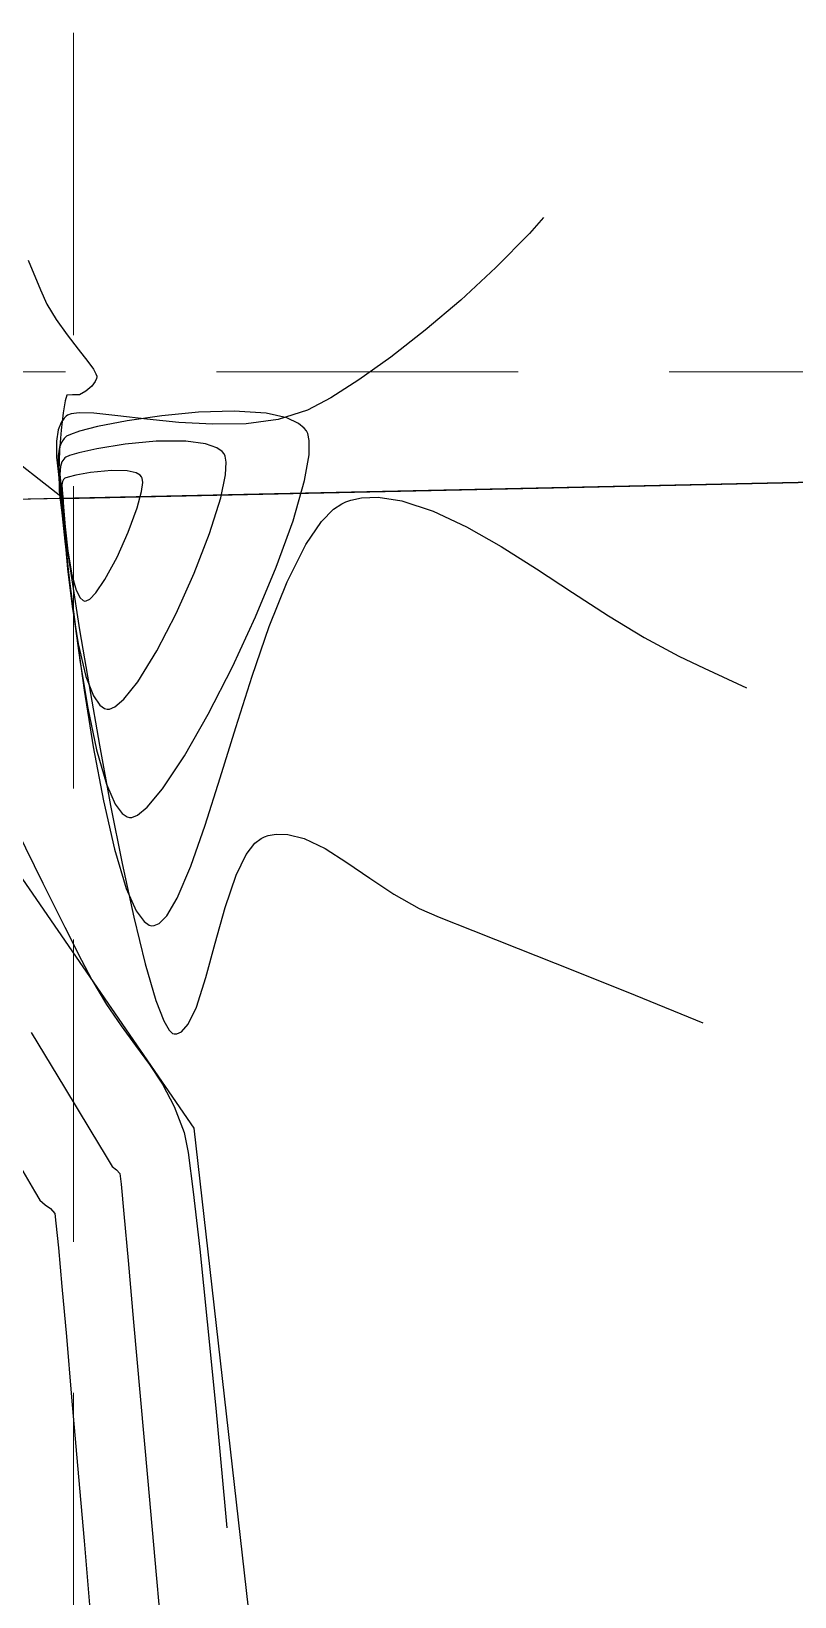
# Model space of a CAD drawing. Extents: x 2138193 to 2139991, y 332071 to 334944.
# Drawn here: x 2139583.5 to 2139608.8, y 332704.7 to 332756.5 of the extents above; entities that cross this region are included whole.
import ezdxf

# ---------------------------------------------------------------- set-up
doc = ezdxf.new("R2010")
doc.units = 0
doc.header["$LTSCALE"] = 100
doc.header["$MEASUREMENT"] = 0
doc.linetypes.add('DASHED', pattern=[0.75, 0.5, -0.25])
doc.linetypes.add('HIDDEN', pattern=[0.375, 0.25, -0.125])
for name, color, linetype in [('CONTOURS', 35, 'Continuous'), ('GRID', 254, 'DASHED'), ('V-ADJC-E', 7, 'Continuous'), ('V-PNTS-BRKLN', 1, 'Continuous'), ('V-PROP-E', 7, 'Continuous'), ('V-PROP-SUBD-N', 7, 'Continuous')]:
    doc.layers.add(name, color=color, linetype=linetype)

msp = doc.modelspace()

# ---------------------------------------------------------------- linework, layer by layer
at = {"layer": 'CONTOURS'}
for points, elevation in [([(2139600.498562247, 332750.3771242111), (2139600.032984978, 332749.8528098396)], 545), ([(2139600.032984978, 332749.8528098396), (2139598.91717168, 332748.7249558235)], 545), ([(2139583.429380103, 332748.9644354574), (2139583.834461619, 332747.9866603737)], 544), ([(2139598.91717168, 332748.7249558235), (2139597.751209326, 332747.6485177245)], 545), ([(2139583.834461619, 332747.9866603737), (2139584.043592981, 332747.5168174468)], 544), ([(2139584.718274609, 332746.492757928), (2139585.081665062, 332746.0226280572)], 544), ([(2139596.578171678, 332746.6511652588), (2139595.441132501, 332745.7605681429)], 545), ([(2139585.081665062, 332746.0226280572), (2139585.398097072, 332745.6166455249)], 544), ([(2139585.398097072, 332745.6166455249), (2139585.585012865, 332745.356297479)], 544), ([(2139595.441132501, 332745.7605681429), (2139594.383165557, 332745.0043960931)], 545), ([(2139585.585012865, 332745.356297479), (2139585.670355785, 332745.2077512142)], 544), ([(2139585.688175292, 332745.0543450749), (2139585.644174811, 332744.9512752419)], 544), ([(2139585.670355785, 332745.2077512142), (2139585.695345671, 332745.1342247665)], 544), ([(2139585.697111148, 332745.1057647148), (2139585.688175292, 332745.0543450749)], 544), ([(2139584.898272172, 332744.5092928717), (2139584.705340244, 332744.4953475458)], 544), ([(2139585.336170039, 332744.633017128), (2139585.129962323, 332744.5060291967)], 544), ([(2139584.847633476, 332743.8829197761), (2139584.726667602, 332743.8365543085)], 545), ([(2139585.602816122, 332743.9011117842), (2139585.112205266, 332743.9150298233)], 545), ([(2139586.400519547, 332743.8207239693), (2139585.602816122, 332743.9011117842)], 545), ([(2139589.065392487, 332743.9390666474), (2139587.851402773, 332743.8216186566)], 546), ([(2139591.992232476, 332743.7468514149), (2139591.305639681, 332743.9029623471)], 546), ([(2139584.419169519, 332743.3533757643), (2139584.359014201, 332742.9783211133)], 545), ([(2139584.515816263, 332743.3472039207), (2139584.464187236, 332742.6837297517)], 544), ([(2139584.684046004, 332743.8049444353), (2139584.622330834, 332743.740377254)], 545), ([(2139584.726667602, 332743.8365543085), (2139584.684046004, 332743.8049444353)], 545), ([(2139585.727065817, 332743.4584471583), (2139585.130110274, 332743.3057848062)], 546), ([(2139587.851402773, 332743.8216186566), (2139586.705868903, 332743.6518971759)], 546), ([(2139589.528531134, 332743.53542882), (2139588.414908065, 332743.5987362994)], 545), ([(2139591.710979827, 332743.6999175113), (2139590.644398725, 332743.5561071614)], 545), ([(2139592.570086936, 332743.4053301723), (2139592.38183342, 332743.5630548637)], 546), ([(2139592.640410961, 332743.3152246504), (2139592.570086936, 332743.4053301723)], 546), ([(2139584.359014201, 332742.9783211133), (2139584.369570733, 332742.4478901465)], 545), ([(2139584.662751763, 332743.1145413249), (2139584.616673002, 332743.0663331497)], 546), ([(2139584.699075451, 332743.141556704), (2139584.662751763, 332743.1145413249)], 546), ([(2139584.823964702, 332743.2021027824), (2139584.699075451, 332743.141556704)], 546), ([(2139587.664584445, 332742.9760342872), (2139586.635670199, 332742.8769315247)], 547), ([(2139588.645600525, 332742.9824209657), (2139587.664584445, 332742.9760342872)], 547), ([(2139592.684922767, 332743.2284331056), (2139592.640410961, 332743.3152246504)], 546), ([(2139584.369570733, 332742.4478901465), (2139584.428498593, 332741.8714497551)], 545), ([(2139584.420071352, 332742.4973546818), (2139584.427953238, 332742.1013158825)], 546), ([(2139584.464187236, 332742.6837297517), (2139584.44007891, 332741.9871877499)], 544), ([(2139584.603995293, 332742.3839735728), (2139584.545939983, 332742.293456718)], 547), ([(2139584.641457522, 332742.4241382144), (2139584.603995293, 332742.3839735728)], 547), ([(2139584.674479169, 332742.4473649556), (2139584.641457522, 332742.4241382144)], 547), ([(2139584.796595055, 332742.5006488622), (2139584.674479169, 332742.4473649556)], 547), ([(2139585.696849693, 332742.7251938262), (2139585.103391341, 332742.5928410452)], 547), ([(2139589.983767919, 332742.2852791001), (2139589.947117922, 332742.4848564488)], 547), ([(2139592.582281319, 332741.6734771352), (2139592.732279236, 332742.5207997133)], 546), ([(2139584.428498593, 332741.8714497551), (2139584.485540059, 332741.2730525238)], 545), ([(2139584.44007891, 332741.9871877499), (2139584.456540019, 332741.3219651039)], 544), ([(2139584.495219562, 332742.1349932401), (2139584.479200177, 332741.8891433571)], 547), ([(2139584.545939983, 332742.293456718), (2139584.495219562, 332742.1349932401)], 547), ([(2139586.704417424, 332741.9935478922), (2139586.189928089, 332742.0070078159)], 548), ([(2139587.003336437, 332741.9266473122), (2139586.704417424, 332741.9935478922)], 548), ([(2139587.18353017, 332741.7982183038), (2139587.139112758, 332741.8485776809)], 548), ([(2139584.485540059, 332741.2730525238), (2139584.534794368, 332740.7174558474)], 545), ([(2139584.563314929, 332741.6458678683), (2139584.542185655, 332741.5354218186)], 548), ([(2139584.542185655, 332741.5354218186), (2139584.548736676, 332741.36301135)], 548), ([(2139584.596500772, 332741.7073109801), (2139584.563314929, 332741.6458678683)], 548), ([(2139584.620163282, 332741.733735104), (2139584.596500772, 332741.7073109801)], 548), ([(2139587.037751696, 332740.7747748043), (2139587.182435312, 332741.3129537607)], 548), ([(2139584.5145401, 332741.2241399437), (2139584.552394397, 332740.7469172246)], 546), ([(2139584.54354014, 332741.1752273637), (2139584.570849514, 332740.734733004)], 547), ([(2139593.809740307, 332740.909683342), (2139593.947589679, 332740.9708432346)], 545), ([(2139594.115787254, 332741.0259016071), (2139594.464168247, 332741.0992354145)], 545), ([(2139595.796895181, 332741.0088686153), (2139596.840226225, 332740.666058885)], 545), ([(2139584.534794368, 332740.7174558474), (2139584.643631859, 332739.6728304148)], 545), ([(2139584.570849514, 332740.734733004), (2139584.632355439, 332739.8799509328)], 547), ([(2139584.632355439, 332739.8799509328), (2139584.733814853, 332738.7547457932)], 547), ([(2139584.645617827, 332740.141877827), (2139584.735505734, 332739.3404093353)], 548), ([(2139588.923069096, 332738.6089448875), (2139589.432860163, 332739.9245286353)], 547), ([(2139597.942901684, 332740.1442337626), (2139599.090090724, 332739.4900429146)], 545), ([(2139584.643631859, 332739.6728304148), (2139584.807317603, 332738.252389317)], 545), ([(2139592.00191301, 332738.3227035315), (2139592.622005467, 332739.5643365299)], 545), ([(2139585.968469508, 332738.3975915021), (2139586.368283878, 332739.1379734283)], 548), ([(2139584.866463627, 332738.3950290749), (2139585.130954474, 332736.7364423081)], 544), ([(2139585.301285935, 332737.6889211036), (2139585.351234018, 332737.6927630569)], 548), ([(2139585.351234018, 332737.6927630569), (2139585.465251555, 332737.752030181)], 548), ([(2139601.458686205, 332737.9711627071), (2139602.650430977, 332737.1997726801)], 545), ([(2139590.191769646, 332735.5121903049), (2139590.957220893, 332737.166429021)], 546), ([(2139585.021116671, 332736.569345645), (2139585.280294133, 332734.7369124895)], 545), ([(2139585.335483382, 332735.195238392), (2139585.585242731, 332734.5493292611)], 547), ([(2139586.597958966, 332734.4375447273), (2139587.056950948, 332735.0161261301)], 547), ([(2139585.397545001, 332734.1429922156), (2139585.688628504, 332732.7635635086)], 546), ([(2139586.041907003, 332734.1076365685), (2139586.120488063, 332734.1106402575)], 547), ([(2139588.60472022, 332732.5658155748), (2139589.392074992, 332733.9458782273)], 546), ([(2139589.783014016, 332731.8343656074), (2139590.300506153, 332733.5075159742)], 545), ([(2139585.580115061, 332732.8683029417), (2139585.915844524, 332731.0767300922)], 545), ([(2139589.288686942, 332730.274842153), (2139589.783014016, 332731.8343656074)], 545), ([(2139586.306565045, 332730.966014912), (2139586.538333687, 332730.6541662909)], 546), ([(2139586.538333687, 332730.6541662909), (2139586.699766681, 332730.5470134402)], 546), ([(2139586.782528071, 332730.5263520333), (2139586.862291974, 332730.5294106483)], 546), ([(2139587.044169878, 332730.6019264178), (2139587.367271986, 332730.8648976861)], 546), ([(2139591.14134748, 332729.834652052), (2139591.251366978, 332729.8862750046)], 544), ([(2139591.251366978, 332729.8862750046), (2139591.379763403, 332729.927592185)], 544), ([(2139592.031344391, 332729.9682050431), (2139592.566770765, 332729.8303581201)], 544), ([(2139586.282747592, 332729.4754070323), (2139586.676089338, 332728.1775468527)], 545), ([(2139590.933293154, 332729.6734598298), (2139591.14134748, 332729.834652052)], 544), ([(2139593.25838088, 332729.4955812307), (2139593.979938006, 332729.0363432748)], 544), ([(2139583.915758638, 332728.3551869307), (2139584.640784663, 332726.8977039513)], 543), ([(2139595.534917888, 332727.9847378593), (2139596.379352941, 332727.5124972472)], 544), ([(2139596.379352941, 332727.5124972472), (2139597.03684778, 332727.2280476097)], 544), ([(2139584.640784663, 332726.8977039513), (2139585.190995384, 332725.8063197894)], 543), ([(2139587.435616049, 332726.967501174), (2139587.523149139, 332726.9450674981)], 545), ([(2139587.767866253, 332727.015335799), (2139588.019348283, 332727.2668561514)], 545), ([(2139598.150979136, 332726.7823595661), (2139599.651521694, 332726.1928276041)], 544), ([(2139585.190995384, 332725.8063197894), (2139585.532313466, 332725.1510508986)], 543), ([(2139587.29778071, 332725.68817138), (2139587.653893259, 332724.4738857871)], 544), ([(2139587.653893259, 332724.4738857871), (2139587.917357051, 332723.7938989943)], 544), ([(2139587.917357051, 332723.7938989943), (2139588.098796057, 332723.4830723934)], 544), ([(2139586.506671036, 332723.6273548729), (2139586.98446739, 332722.9831668878)], 543), ([(2139588.098796057, 332723.4830723934), (2139588.210753498, 332723.3811072205)], 544), ([(2139588.346851894, 332723.365905015), (2139588.505174874, 332723.4357109594)], 544), ([(2139586.98446739, 332722.9831668878), (2139587.442418999, 332722.3553102849)], 543), ([(2139588.258018605, 332720.9622653171), (2139588.595281916, 332720.1039139978)], 543), ([(2139588.722599283, 332719.4448314262), (2139588.895452062, 332718.1361833694)], 543), ([(2139586.464669749, 332718.7478286307), (2139586.502747496, 332718.3924219917)], 542), ([(2139584.166027498, 332717.5856368282), (2139584.304168409, 332717.4187604017)], 541), ([(2139584.304168409, 332717.4187604017), (2139584.344909232, 332717.1060111622)], 541), ([(2139589.108846249, 332716.2452843115), (2139589.35778784, 332713.8394487364)], 543), ([(2139586.735115912, 332715.8650778674), (2139586.917878614, 332713.8304596368)], 542), ([(2139584.542044795, 332715.0116013809), (2139584.689748247, 332713.3473151436)], 541), ([(2139587.137341667, 332711.3734234636), (2139587.387741088, 332708.5626289751)], 542), ([(2139585.061698271, 332709.0780157365), (2139585.277253555, 332706.5903768711)], 541), ([(2139587.387741088, 332708.5626289751), (2139587.663312894, 332705.4667357986)], 542), ([(2139589.942337208, 332707.7522259707), (2139590.009341758, 332707.0223902537)], 543)]:
    msp.add_lwpolyline(points, dxfattribs=dict(at, elevation=elevation))
at = {"layer": 'CONTOURS', "extrusion": (0.8557273828700709, 0.5174269477001938, 0), "elevation": 2003073.186036055}
msp.add_lwpolyline([(-822337.2793016457, 544), (-822337.8833992583, 544)], dxfattribs=at)
at = {"layer": 'CONTOURS', "extrusion": (0.6477503933448716, -0.7618526287423074, 0), "elevation": 1132420.614214594}
msp.add_lwpolyline([(1845595.591421891, 545), (1845594.051704624, 545)], dxfattribs=at)
at = {"layer": 'CONTOURS', "extrusion": (0.8138252534577874, 0.5811096771129938, 0), "elevation": 1934610.282611284}
msp.add_lwpolyline([(-972535.2628593451, 544), (-972535.8859865429, 544)], dxfattribs=at)
at = {"layer": 'CONTOURS', "extrusion": (0.7934102768784664, -0.6086872206179749, 0), "elevation": 1495031.638783538}
msp.add_lwpolyline([(1566341.702948086, 544), (1566341.515446316, 544)], dxfattribs=at)
at = {"layer": 'CONTOURS', "extrusion": (0.9980814559584988, 0.06191451584049825, 0), "elevation": 2156082.559842392}
msp.add_lwpolyline([(199635.335603578, 544), (199635.3070888195, 544)], dxfattribs=at)
at = {"layer": 'CONTOURS', "extrusion": (-0.5359472070869069, 0.8442514976094175, 0), "elevation": -865789.16567296}
msp.add_lwpolyline([(-1984689.518042426, 545), (-1984688.409580138, 545)], dxfattribs=at)
at = {"layer": 'CONTOURS', "extrusion": (0.9540360699406462, -0.2996918037788268, 0), "elevation": 1941520.18557974}
msp.add_lwpolyline([(958666.2503167632, 544), (958666.0637959962, 544)], dxfattribs=at)
at = {"layer": 'CONTOURS', "extrusion": (-0.01408498030830571, -0.9999008017447105, 0), "elevation": -362847.5127782045}
msp.add_lwpolyline([(2134686.187035269, 544), (2134685.955322132, 544)], dxfattribs=at)
at = {"layer": 'CONTOURS', "extrusion": (0.6581785954836807, -0.7528618309139661, 0), "elevation": 1157718.537837805}
msp.add_lwpolyline([(1829817.786316755, 544), (1829817.528799595, 544)], dxfattribs=at)
at = {"layer": 'CONTOURS', "extrusion": (0.4646061047255476, -0.885517457451717, 0), "elevation": 699417.1930602884}
msp.add_lwpolyline([(2049242.433820382, 545), (2049241.563593401, 545)], dxfattribs=at)
at = {"layer": 'CONTOURS', "extrusion": (0.993249917025528, -0.1159939753986474, 0), "elevation": 2086545.919173972}
msp.add_lwpolyline([(578676.785557798, 544), (578676.2156920091, 544)], dxfattribs=at)
at = {"layer": 'CONTOURS', "extrusion": (0.9863299726033933, -0.1647822355237045, 0), "elevation": 2055506.116187292}
msp.add_lwpolyline([(680761.2350922549, 544), (680760.8253136319, 544)], dxfattribs=at)
at = {"layer": 'CONTOURS', "extrusion": (0.1204820134821608, -0.9927155103186837, 0), "elevation": -72538.52307932233}
msp.add_lwpolyline([(2164088.983389839, 545), (2164088.716876637, 545)], dxfattribs=at)
at = {"layer": 'CONTOURS', "extrusion": (0.03091787267295536, -0.9995219282984135, 0), "elevation": -266433.3213092528}
msp.add_lwpolyline([(2148855.107885064, 546), (2148853.923148059, 546)], dxfattribs=at)
at = {"layer": 'CONTOURS', "extrusion": (-0.06870899422278089, -0.9976367445683293, 0), "elevation": -478966.7107846251}
msp.add_lwpolyline([(2111672.405958768, 546), (2111671.347380499, 546)], dxfattribs=at)
at = {"layer": 'CONTOURS', "extrusion": (0.3021279976406467, -0.9532673670286073, 0), "elevation": 329236.8486911374}
msp.add_lwpolyline([(2140135.157734434, 545), (2140134.14462559, 545)], dxfattribs=at)
at = {"layer": 'CONTOURS', "extrusion": (0.9228581879699866, -0.3851399289826399, 0), "elevation": 1846380.248595012}
msp.add_lwpolyline([(1131114.58429764, 545), (1131114.319406726, 545)], dxfattribs=at)
at = {"layer": 'CONTOURS', "extrusion": (0.8155598984444249, -0.5786726639900311, 0), "elevation": 1552409.710631275}
msp.add_lwpolyline([(1509491.58434638, 545), (1509491.40956493, 545)], dxfattribs=at)
at = {"layer": 'CONTOURS', "extrusion": (0.1938888591558989, -0.9810235013980164, 0), "elevation": 88412.68301391922}
msp.add_lwpolyline([(2163500.12879387, 546), (2163499.131057236, 546)], dxfattribs=at)
at = {"layer": 'CONTOURS', "extrusion": (-0.1184228776828818, -0.9929632531173072, 0), "elevation": -583778.3652814382}
msp.add_lwpolyline([(2085127.153109557, 545), (2085126.191804109, 545)], dxfattribs=at)
at = {"layer": 'CONTOURS', "extrusion": (-0.1015131351636968, -0.9948341989443452, 0), "elevation": -548221.0394599272}
msp.add_lwpolyline([(2094757.880902294, 545), (2094756.81555137, 545)], dxfattribs=at)
at = {"layer": 'CONTOURS', "extrusion": (0.01852799735611313, -0.9998283419237385, 0), "elevation": -293044.1081858476}
msp.add_lwpolyline([(2145388.438112537, 545), (2145387.322053365, 545)], dxfattribs=at)
at = {"layer": 'CONTOURS', "extrusion": (0.4266614401235039, 0.9044114193837546, 0), "elevation": 1213818.645063582}
msp.add_lwpolyline([(-1793102.935151817, 546), (-1793102.504373374, 546)], dxfattribs=at)
at = {"layer": 'CONTOURS', "extrusion": (0.9228581873980238, -0.3851399303531564, 0), "elevation": 1846380.511034294}
msp.add_lwpolyline([(1131114.006012597, 546), (1131113.808235533, 546)], dxfattribs=at)
at = {"layer": 'CONTOURS', "extrusion": (0.815559897632636, -0.5786726651341363, 0), "elevation": 1552410.093950288}
msp.add_lwpolyline([(1509491.033526798, 546), (1509490.903028694, 546)], dxfattribs=at)
at = {"layer": 'CONTOURS', "extrusion": (0.3207724966421492, -0.9471562729549767, 0), "elevation": 371160.154606035}
msp.add_lwpolyline([(2133256.37844269, 546), (2133256.05521665, 546)], dxfattribs=at)
at = {"layer": 'CONTOURS', "extrusion": (0.1595552980771839, -0.987188992470794, 0), "elevation": 12902.27798645222}
msp.add_lwpolyline([(2165267.264083107, 547), (2165266.313079285, 547)], dxfattribs=at)
at = {"layer": 'CONTOURS', "extrusion": (-0.1334982834031538, -0.991049044360778, 0), "elevation": -615396.0261226019}
msp.add_lwpolyline([(2076017.329114822, 547), (2076016.665579927, 547)], dxfattribs=at)
at = {"layer": 'CONTOURS', "extrusion": (-0.3396392992781195, -0.9405557646337979, 0), "elevation": -1039651.858622828}
msp.add_lwpolyline([(1899390.885937783, 547), (1899390.48976629, 547)], dxfattribs=at)
at = {"layer": 'CONTOURS', "extrusion": (0.974731030906574, 0.2233817749678962, 0), "elevation": 2159856.156470868}
msp.add_lwpolyline([(-153611.0982466675, 546), (-153610.8615885917, 546)], dxfattribs=at)
at = {"layer": 'CONTOURS', "extrusion": (0.999933310353566, -0.01154880276734484, 0), "elevation": 2135607.265851383}
msp.add_lwpolyline([(357430.064786185, 546), (357430.5417734173, 546)], dxfattribs=at)
at = {"layer": 'CONTOURS', "extrusion": (0.9873803612326656, -0.1583667334134628, 0), "elevation": 2059888.295203936}
msp.add_lwpolyline([(667382.6863128621, 546), (667382.4027045632, 546)], dxfattribs=at)
at = {"layer": 'CONTOURS', "extrusion": (-0.2877868757505979, 0.9576944784980803, 0), "elevation": -297078.7683825099}
msp.add_lwpolyline([(-2144827.791017509, 547), (-2144827.4706687, 547)], dxfattribs=at)
at = {"layer": 'CONTOURS', "extrusion": (-0.5884356255068068, -0.8085440709289835, 0), "elevation": -1528047.97438186}
msp.add_lwpolyline([(1534155.06865436, 547), (1534154.852910525, 547)], dxfattribs=at)
at = {"layer": 'CONTOURS', "extrusion": (0.7747084096557691, 0.6323186538515442, 0), "elevation": 1867957.623563489}
msp.add_lwpolyline([(-1095124.155989082, 547), (-1095124.058388551, 547)], dxfattribs=at)
at = {"layer": 'CONTOURS', "extrusion": (0.8983185418015232, 0.4393447364605444, 0), "elevation": 2068221.980666653}
msp.add_lwpolyline([(-641108.8376584931, 547), (-641108.7576589996, 547)], dxfattribs=at)
at = {"layer": 'CONTOURS', "extrusion": (0.9948154051423553, 0.1016971469189346, 0), "elevation": 2162330.471894212}
msp.add_lwpolyline([(113427.3364134531, 546), (113426.9037793335, 546)], dxfattribs=at)
at = {"layer": 'CONTOURS', "extrusion": (0.9967321981485604, 0.08077700894400038, 0), "elevation": 2159470.635633111}
msp.add_lwpolyline([(158825.3199691658, 547), (158824.972654969, 547)], dxfattribs=at)
at = {"layer": 'CONTOURS', "extrusion": (-0.3517149357131598, 0.9361071541208774, 0), "elevation": -441041.9434244194}
msp.add_lwpolyline([(-2119910.845406592, 548), (-2119910.736456987, 548)], dxfattribs=at)
at = {"layer": 'CONTOURS', "extrusion": (0.2461754833613679, -0.9692252738098593, 0), "elevation": 204211.5585709268}
msp.add_lwpolyline([(2155652.751619165, 548), (2155652.483049648, 548)], dxfattribs=at)
at = {"layer": 'CONTOURS', "extrusion": (-0.1750053894034432, 0.9845674754326132, 0), "elevation": -46832.09993419377}
msp.add_lwpolyline([(-2164797.920297442, 548), (-2164797.427158718, 548)], dxfattribs=at)
at = {"layer": 'CONTOURS', "extrusion": (0.09484125817729683, -0.9954924086839374, 0), "elevation": -128321.0957949895}
msp.add_lwpolyline([(2161499.480391462, 548), (2161498.780402697, 548)], dxfattribs=at)
at = {"layer": 'CONTOURS', "extrusion": (0.4984627099637706, 0.8669111412224288, 0), "elevation": 1354962.019248714}
msp.add_lwpolyline([(-1688972.524952687, 548), (-1688972.368331882, 548)], dxfattribs=at)
at = {"layer": 'CONTOURS', "extrusion": (0.9121407531641598, 0.4098771113603679, 0), "elevation": 2087987.912128166}
msp.add_lwpolyline([(-573460.5109975942, 548), (-573460.4598529711, 548)], dxfattribs=at)
at = {"layer": 'CONTOURS', "extrusion": (0.9787734242270159, -0.2049453196023815, 0), "elevation": 2025979.905357103}
msp.add_lwpolyline([(764177.0619930491, 547), (764177.8386027472, 547)], dxfattribs=at)
at = {"layer": 'CONTOURS', "extrusion": (0.9985340128431628, -0.05412785969656012, 0), "elevation": 2118442.744598118}
msp.add_lwpolyline([(448065.4905055021, 547), (448065.9158118994, 547)], dxfattribs=at)
at = {"layer": 'CONTOURS', "extrusion": (0.9936827612764282, 0.112225531596216, 0), "elevation": 2163410.262500373}
msp.add_lwpolyline([(90523.31257084898, 544), (90522.76168952075, 544)], dxfattribs=at)
at = {"layer": 'CONTOURS', "extrusion": (0.9954874214865006, 0.09489359125967618, 0), "elevation": 2161504.48115075}
msp.add_lwpolyline([(128207.2936631762, 546), (128206.8448530334, 546)], dxfattribs=at)
at = {"layer": 'CONTOURS', "extrusion": (0.9951672746015652, 0.09819417275018537, 0), "elevation": 2161917.76341585}
msp.add_lwpolyline([(121038.7637392819, 547), (121038.3942167303, 547)], dxfattribs=at)
at = {"layer": 'CONTOURS', "extrusion": (0.9949813265945513, 0.1000607801695901, 0), "elevation": 2162141.03304083}
msp.add_lwpolyline([(116982.9435965201, 548), (116982.7057060592, 548)], dxfattribs=at)
at = {"layer": 'CONTOURS', "extrusion": (0.540907576455587, -0.8410820374570743, 0), "elevation": 877454.4361572478}
msp.add_lwpolyline([(1979548.746273544, 548), (1979548.716419039, 548)], dxfattribs=at)
at = {"layer": 'CONTOURS', "extrusion": (0.9924036577676605, -0.1230243067420755, 0), "elevation": 2082398.876611023}
msp.add_lwpolyline([(593434.9258990608, 548), (593435.2294878198, 548)], dxfattribs=at)
at = {"layer": 'CONTOURS', "extrusion": (0.9938583349827249, 0.1106598842641978, 0), "elevation": 2163267.74032623}
msp.add_lwpolyline([(93931.5525899422, 548), (93931.69076944758, 548)], dxfattribs=at)
at = {"layer": 'CONTOURS', "extrusion": (0.9608003245247639, -0.2772412963342734, 0), "elevation": 1963471.514507433}
msp.add_lwpolyline([(912880.3467323096, 546), (912881.7289986125, 546)], dxfattribs=at)
at = {"layer": 'CONTOURS', "extrusion": (0.9903914215286069, 0.1382925600404645, 0), "elevation": 2165041.726166379}
msp.add_lwpolyline([(33654.98825343681, 544), (33653.97393750914, 544)], dxfattribs=at)
at = {"layer": 'CONTOURS', "extrusion": (0.9958157944995379, 0.09138327760183529, 0), "elevation": 2161039.030986544}
msp.add_lwpolyline([(135826.24214969, 546), (135825.3304163633, 546)], dxfattribs=at)
at = {"layer": 'CONTOURS', "extrusion": (0.998017555910259, 0.06293614299361819, 0), "elevation": 2156284.408855452}
msp.add_lwpolyline([(197424.2850311788, 548), (197423.9505083459, 548)], dxfattribs=at)
at = {"layer": 'CONTOURS', "extrusion": (0.9968179714434666, 0.07971155378821872, 0), "elevation": 2159299.659893144}
msp.add_lwpolyline([(161132.3893349149, 548), (161131.7366808545, 548)], dxfattribs=at)
at = {"layer": 'CONTOURS', "extrusion": (0.9385070102299065, -0.345260179791013, 0), "elevation": 1893135.294204456}
msp.add_lwpolyline([(1050992.899075278, 548), (1050993.755048156, 548)], dxfattribs=at)
at = {"layer": 'CONTOURS', "extrusion": (0.9541925653258907, -0.2991931621491304, 0), "elevation": 1942026.819492021}
msp.add_lwpolyline([(957648.4902906184, 547), (957649.7226861229, 547)], dxfattribs=at)
at = {"layer": 'CONTOURS', "extrusion": (-0.552290295803238, 0.8336518632868111, 0), "elevation": -904286.8187309843}
msp.add_lwpolyline([(-1967445.615187617, 545), (-1967445.941601785, 545)], dxfattribs=at)
at = {"layer": 'CONTOURS', "extrusion": (0.3110997603156097, -0.9503772614764993, 0), "elevation": 349397.7116168532}
msp.add_lwpolyline([(2136937.072858485, 545), (2136937.249838282, 545)], dxfattribs=at)
at = {"layer": 'CONTOURS', "extrusion": (0.04288570538631904, -0.9990799849228879, 0), "elevation": -240676.9545708245}
msp.add_lwpolyline([(2151895.841754036, 545), (2151896.393017606, 545)], dxfattribs=at)
at = {"layer": 'CONTOURS', "extrusion": (-0.1442706578235771, -0.9895382646927569, 0), "elevation": -637940.8536025952}
msp.add_lwpolyline([(2069206.357531424, 545), (2069207.147769218, 545)], dxfattribs=at)
at = {"layer": 'CONTOURS', "extrusion": (0.9399923228639623, -0.3411955934018088, 0), "elevation": 1897670.701580194}
msp.add_lwpolyline([(1042791.16705119, 546), (1042792.800174776, 546)], dxfattribs=at)
at = {"layer": 'CONTOURS', "extrusion": (0.8273257756944981, -0.5617224055274074, 0), "elevation": 1583232.857177641}
msp.add_lwpolyline([(1477141.132650573, 545), (1477142.051758513, 545)], dxfattribs=at)
at = {"layer": 'CONTOURS', "extrusion": (0.711782446831428, -0.7023999917302572, 0), "elevation": 1289208.037850623}
msp.add_lwpolyline([(1739688.925141955, 545), (1739689.493672055, 545)], dxfattribs=at)
at = {"layer": 'CONTOURS', "extrusion": (0.4277550224820172, 0.9038947066674353, 0), "elevation": 1215985.821237045}
msp.add_lwpolyline([(-1791638.767192155, 545), (-1791639.987107983, 545)], dxfattribs=at)
at = {"layer": 'CONTOURS', "extrusion": (0.9946419317452172, 0.1033800155452813, 0), "elevation": 2162519.244924778}
msp.add_lwpolyline([(109766.7033300287, 546), (109765.4702400988, 546)], dxfattribs=at)
at = {"layer": 'CONTOURS', "extrusion": (0.9887686675386415, 0.1494540802181717, 0), "elevation": 2165283.588281423}
msp.add_lwpolyline([(9233.001808860148, 544), (9231.611225803388, 544)], dxfattribs=at)
at = {"layer": 'CONTOURS', "extrusion": (0.912381669778933, -0.4093405533921678, 0), "elevation": 1815915.760457812}
msp.add_lwpolyline([(1179404.558328661, 548), (1179405.471833236, 548)], dxfattribs=at)
at = {"layer": 'CONTOURS', "extrusion": (0.9856617092327384, 0.1687335027562595, 0), "elevation": 2165051.021858933}
msp.add_lwpolyline([(-33051.19986886813, 548), (-33051.99784370878, 548)], dxfattribs=at)
at = {"layer": 'CONTOURS', "extrusion": (-0.5322534903584079, -0.8465850353043647, 0), "elevation": -1420501.356593598}
msp.add_lwpolyline([(1634250.816266223, 545), (1634252.206406299, 545)], dxfattribs=at)
at = {"layer": 'CONTOURS', "extrusion": (0.9931594827365299, 0.1167657563265378, 0), "elevation": 2163801.359863578}
msp.add_lwpolyline([(80632.41988112366, 547), (80631.15949587124, 547)], dxfattribs=at)
at = {"layer": 'CONTOURS', "extrusion": (0.9231386876365053, -0.3844671161344628, 0), "elevation": 1847212.689520111}
msp.add_lwpolyline([(1129764.916175267, 546), (1129766.696885566, 546)], dxfattribs=at)
at = {"layer": 'CONTOURS', "extrusion": (0.54713586860992, 0.8370438108489114, 0), "elevation": 1449168.961973497}
msp.add_lwpolyline([(-1608885.856075803, 545), (-1608887.27980498, 545)], dxfattribs=at)
at = {"layer": 'CONTOURS', "extrusion": (0.9930087536856175, 0.1180407349339066, 0), "elevation": 2163903.109460739}
msp.add_lwpolyline([(77854.19701727251, 546), (77852.75401264458, 546)], dxfattribs=at)
at = {"layer": 'CONTOURS', "extrusion": (0.9920278916144466, 0.1260184996696743, 0), "elevation": 2164458.980682395}
msp.add_lwpolyline([(60458.35964305608, 545), (60456.66307415284, 545)], dxfattribs=at)
at = {"layer": 'CONTOURS', "extrusion": (0.9616712960508427, 0.2742048838950407, 0), "elevation": 2148815.891621714}
msp.add_lwpolyline([(-266699.5045511898, 548), (-266700.0317977162, 548)], dxfattribs=at)
at = {"layer": 'CONTOURS', "extrusion": (0.8249283822916558, -0.5652372635360059, 0), "elevation": 1576929.050415501}
msp.add_lwpolyline([(1483858.529573641, 548), (1483859.065969215, 548)], dxfattribs=at)
at = {"layer": 'CONTOURS', "extrusion": (0.9122607432895199, -0.4096099806558099, 0), "elevation": 1815569.92611968}
msp.add_lwpolyline([(1179939.883561861, 547), (1179941.348106901, 547)], dxfattribs=at)
at = {"layer": 'CONTOURS', "extrusion": (0.9284799457427472, -0.3713825391069768, 0), "elevation": 1862995.062703973}
msp.add_lwpolyline([(1103546.373528343, 545), (1103547.970133741, 545)], dxfattribs=at)
at = {"layer": 'CONTOURS', "extrusion": (0.8864435570859113, 0.4628367099754263, 0), "elevation": 2050624.734022266}
msp.add_lwpolyline([(-695324.991110656, 548), (-695325.276841127, 548)], dxfattribs=at)
at = {"layer": 'CONTOURS', "extrusion": (-0.6614298875257177, -0.7500070025591203, 0), "elevation": -1664741.23829449}
msp.add_lwpolyline([(1384621.121433516, 548), (1384621.255209199, 548)], dxfattribs=at)
at = {"layer": 'CONTOURS', "extrusion": (0.2866196655649739, 0.9580444495488832, 0), "elevation": 932024.7195288949}
msp.add_lwpolyline([(-1954448.600767606, 548), (-1954448.657113936, 548)], dxfattribs=at)
at = {"layer": 'CONTOURS', "extrusion": (0.7124299913331398, -0.7017431919506327, 0), "elevation": 1290808.402273539}
msp.add_lwpolyline([(1738491.887631875, 548), (1738492.172675163, 548)], dxfattribs=at)
at = {"layer": 'CONTOURS', "extrusion": (0.9872999970785483, 0.1588669750725382, 0), "elevation": 2165273.147337467}
msp.add_lwpolyline([(-11397.64223069748, 547), (-11398.8925673243, 547)], dxfattribs=at)
at = {"layer": 'CONTOURS', "extrusion": (0.9905123288993273, 0.1374238927495172, 0), "elevation": 2165011.293863623}
msp.add_lwpolyline([(35550.18824381685, 546), (35548.6463970023, 546)], dxfattribs=at)
at = {"layer": 'CONTOURS', "extrusion": (0.8885021531294468, -0.4588724483822682, 0), "elevation": 1748344.864870519}
msp.add_lwpolyline([(1277434.523177859, 547), (1277435.915782504, 547)], dxfattribs=at)
at = {"layer": 'CONTOURS', "extrusion": (0.5203502324963937, 0.8539529469127377, 0), "elevation": 1397484.648895032}
msp.add_lwpolyline([(-1653980.109295924, 545), (-1653981.487515905, 545)], dxfattribs=at)
at = {"layer": 'CONTOURS', "extrusion": (0.9863057924074393, 0.1649269046078695, 0), "elevation": 2165162.447999982}
msp.add_lwpolyline([(-24694.98229354851, 544), (-24696.86349027267, 544)], dxfattribs=at)
at = {"layer": 'CONTOURS', "extrusion": (0.9448104192683277, -0.3276175691900648, 0), "elevation": 1912497.821369009}
msp.add_lwpolyline([(1015339.23996293, 545), (1015340.970041952, 545)], dxfattribs=at)
at = {"layer": 'CONTOURS', "extrusion": (0.9727414220258507, 0.2318924877505221, 0), "elevation": 2158422.073969748}
msp.add_lwpolyline([(-172487.3558629516, 547), (-172488.4592255344, 547)], dxfattribs=at)
at = {"layer": 'CONTOURS', "extrusion": (-0.4732070232929197, -0.8809512546709121, 0), "elevation": -1305600.180008991}
msp.add_lwpolyline([(1727433.435737275, 545), (1727434.738073146, 545)], dxfattribs=at)
at = {"layer": 'CONTOURS', "extrusion": (0.986333264765136, 0.164762528560799, 0), "elevation": 2165166.369142281}
msp.add_lwpolyline([(-24335.2163115786, 546), (-24336.74661493518, 546)], dxfattribs=at)
at = {"layer": 'CONTOURS', "extrusion": (0.8517140468174993, -0.5240068534415927, 0), "elevation": 1647960.921963944}
msp.add_lwpolyline([(1404553.368479896, 547), (1404554.565406949, 547)], dxfattribs=at)
at = {"layer": 'CONTOURS', "extrusion": (-0.4268469228486236, -0.904323893555103, 0), "elevation": -1214184.793720428}
msp.add_lwpolyline([(1792868.620685696, 545), (1792869.549878492, 545)], dxfattribs=at)
at = {"layer": 'CONTOURS', "extrusion": (0.8906338854592113, -0.454721103613884, 0), "elevation": 1754289.666471512}
msp.add_lwpolyline([(1269260.5766866, 546), (1269262.335335247, 546)], dxfattribs=at)
at = {"layer": 'CONTOURS', "extrusion": (0.9527111100264435, -0.3038775095859879, 0), "elevation": 1937301.220577264}
msp.add_lwpolyline([(967172.2813406808, 545), (967174.0638062779, 545)], dxfattribs=at)
at = {"layer": 'CONTOURS', "extrusion": (-0.4191613623917742, -0.907911753574031, 0), "elevation": -1198934.532164471}
msp.add_lwpolyline([(1803103.414606878, 545), (1803104.963725915, 545)], dxfattribs=at)
at = {"layer": 'CONTOURS', "extrusion": (0.9873710118680691, 0.1584250135635951, 0), "elevation": 2165277.988390485}
msp.add_lwpolyline([(-10431.19318212589, 545), (-10433.0856921605, 545)], dxfattribs=at)
at = {"layer": 'CONTOURS', "extrusion": (0.9849306374270398, 0.1729498177436599, 0), "elevation": 2164889.689472073}
msp.add_lwpolyline([(-42320.13366050742, 544), (-42322.12924299651, 544)], dxfattribs=at)
at = {"layer": 'CONTOURS', "extrusion": (0.8227592546993683, 0.5683900146963703, 0), "elevation": 1949486.83686307}
msp.add_lwpolyline([(-942358.6524213852, 547), (-942359.0316412179, 547)], dxfattribs=at)
at = {"layer": 'CONTOURS', "extrusion": (-0.5669777837419743, -0.8237330834336078, 0), "elevation": -1487181.814729996}
msp.add_lwpolyline([(1573794.688501188, 547), (1573794.880102015, 547)], dxfattribs=at)
at = {"layer": 'CONTOURS', "extrusion": (-0.2450519082553134, -0.9695099598562303, 0), "elevation": -846898.6737832723}
msp.add_lwpolyline([(1992812.763669244, 547), (1992812.849580239, 547)], dxfattribs=at)
at = {"layer": 'CONTOURS', "extrusion": (0.3765125498823322, -0.9264115175131968, 0), "elevation": 497332.3135511624}
msp.add_lwpolyline([(2107415.793161513, 547), (2107415.982384563, 547)], dxfattribs=at)
at = {"layer": 'CONTOURS', "extrusion": (0.6459057300968085, -0.7634171781065112, 0), "elevation": 1127956.05829078}
msp.add_lwpolyline([(1848311.846923341, 547), (1848312.242739022, 547)], dxfattribs=at)
at = {"layer": 'CONTOURS', "extrusion": (0.9606774401596533, 0.2776668074658831, 0), "elevation": 2147840.54655184}
msp.add_lwpolyline([(-274443.0679037312, 546), (-274444.2517944269, 546)], dxfattribs=at)
at = {"layer": 'CONTOURS', "extrusion": (0.9832094037086152, 0.1824808714878069, 0), "elevation": 2164378.257573192}
msp.add_lwpolyline([(-63287.34747629453, 544), (-63289.37025199324, 544)], dxfattribs=at)
at = {"layer": 'CONTOURS', "extrusion": (0.8327146431524856, -0.5537023777079423, 0), "elevation": 1597431.948639774}
msp.add_lwpolyline([(1461765.26199349, 546), (1461766.577558731, 546)], dxfattribs=at)
at = {"layer": 'CONTOURS', "extrusion": (0.9159703349691738, 0.4012459912029773, 0), "elevation": 2093304.552182419}
msp.add_lwpolyline([(-553728.0131684429, 546), (-553728.733946713, 546)], dxfattribs=at)
at = {"layer": 'CONTOURS', "extrusion": (0.7654198836201009, -0.6435311971917067, 0), "elevation": 1423560.021822122}
msp.add_lwpolyline([(1631570.039843595, 546), (1631570.830817883, 546)], dxfattribs=at)
at = {"layer": 'CONTOURS', "extrusion": (0.9747411710614324, 0.2233375235776281, 0), "elevation": 2159853.815891055}
msp.add_lwpolyline([(-153523.140545866, 545), (-153524.7833646034, 545)], dxfattribs=at)
at = {"layer": 'CONTOURS', "extrusion": (0.9808600083518539, 0.1947142624873722, 0), "elevation": 2163421.951317925}
msp.add_lwpolyline([(-90245.48076329296, 544), (-90247.44367387738, 544)], dxfattribs=at)
at = {"layer": 'CONTOURS', "extrusion": (-0.2422162953501458, -0.97022227673191, 0), "elevation": -841065.3528595639}
msp.add_lwpolyline([(1995281.91866552, 546), (1995282.003966994, 546)], dxfattribs=at)
at = {"layer": 'CONTOURS', "extrusion": (0.3703540657281122, -0.9288906641788672, 0), "elevation": 483334.4109714438}
msp.add_lwpolyline([(2110670.36594187, 546), (2110670.561743068, 546)], dxfattribs=at)
at = {"layer": 'CONTOURS', "extrusion": (0.896669552896519, 0.4427004776464071, 0), "elevation": 2065798.754895639}
msp.add_lwpolyline([(-648845.4803466728, 543), (-648847.4359894595, 543)], dxfattribs=at)
at = {"layer": 'CONTOURS', "extrusion": (0.9444851920947601, -0.328553986300158, 0), "elevation": 1911490.542167241}
msp.add_lwpolyline([(1017227.970320384, 545), (1017229.407393247, 545)], dxfattribs=at)
at = {"layer": 'CONTOURS', "extrusion": (0.1825045004900493, -0.983205017939228, 0), "elevation": 63343.32158934313}
msp.add_lwpolyline([(2164381.690156197, 544), (2164381.95315371, 544)], dxfattribs=at)
at = {"layer": 'CONTOURS', "extrusion": (-0.01878895273547389, -0.9998234720464929, 0), "elevation": -372871.9256148117}
msp.add_lwpolyline([(2132962.292825577, 544), (2132962.685895477, 544)], dxfattribs=at)
at = {"layer": 'CONTOURS', "extrusion": (0.7925486899730739, -0.609808637214958, 0), "elevation": 1492828.562526239}
msp.add_lwpolyline([(1568445.031054051, 544), (1568445.498044736, 544)], dxfattribs=at)
at = {"layer": 'CONTOURS', "extrusion": (0.4356946758058136, 0.9000945225221999, 0), "elevation": 1231697.387520802}
msp.add_lwpolyline([(-1780866.934210776, 544), (-1780867.70258576, 544)], dxfattribs=at)
at = {"layer": 'CONTOURS', "extrusion": (0.9773461469729032, 0.2116471332128554, 0), "elevation": 2161537.797982648}
msp.add_lwpolyline([(-127645.9495097858, 544), (-127647.7657501728, 544)], dxfattribs=at)
at = {"layer": 'CONTOURS', "extrusion": (0.9210343474383939, -0.3894813613495927, 0), "elevation": 1841043.077653029}
msp.add_lwpolyline([(1139783.568542489, 545), (1139784.726438638, 545)], dxfattribs=at)
at = {"layer": 'CONTOURS', "extrusion": (0.8981579212681021, -0.4396730017448895, 0), "elevation": 1775398.197666728}
msp.add_lwpolyline([(1239562.937805329, 544), (1239563.702378395, 544)], dxfattribs=at)
at = {"layer": 'CONTOURS', "extrusion": (0.5688805901729272, 0.8224201323681845, 0), "elevation": 1490816.54414975}
msp.add_lwpolyline([(-1570362.073632154, 544), (-1570362.994098782, 544)], dxfattribs=at)
at = {"layer": 'CONTOURS', "extrusion": (0.9461041550638133, -0.3238625136859591, 0), "elevation": 1916516.958494198}
msp.add_lwpolyline([(1007727.892919568, 544), (1007729.02352914, 544)], dxfattribs=at)
at = {"layer": 'CONTOURS', "extrusion": (-0.551795453393737, -0.8339794827296414, 0), "elevation": -1458107.400870587}
msp.add_lwpolyline([(1600780.031444643, 544), (1600780.988266259, 544)], dxfattribs=at)
at = {"layer": 'CONTOURS', "extrusion": (0.9138174442485266, 0.4061252006304102, 0), "elevation": 2090320.925953765}
msp.add_lwpolyline([(-564887.2552575999, 545), (-564888.0691134499, 545)], dxfattribs=at)
at = {"layer": 'CONTOURS', "extrusion": (0.8602957974138998, -0.5097951951048404, 0), "elevation": 1671055.819318826}
msp.add_lwpolyline([(1376995.561128997, 545), (1376996.24023244, 545)], dxfattribs=at)
at = {"layer": 'CONTOURS', "extrusion": (0.805944772404015, 0.591990729517482, 0), "elevation": 1921360.51937049}
msp.add_lwpolyline([(-998455.7369815081, 545), (-998456.1686651999, 545)], dxfattribs=at)
at = {"layer": 'CONTOURS', "extrusion": (0.9634839763380895, -0.2677659936208177, 0), "elevation": 1972367.506873847}
msp.add_lwpolyline([(893485.8675217077, 544), (893487.0878710046, 544)], dxfattribs=at)
at = {"layer": 'CONTOURS', "extrusion": (0.9714383879173326, 0.237291926707535, 0), "elevation": 2157430.354975772}
msp.add_lwpolyline([(-184482.7028146517, 544), (-184484.2861134626, 544)], dxfattribs=at)
at = {"layer": 'CONTOURS', "extrusion": (0.5638494740334128, 0.8258775760560666, 0), "elevation": 1481196.991628963}
msp.add_lwpolyline([(-1579429.149449427, 545), (-1579429.359464328, 545)], dxfattribs=at)
at = {"layer": 'CONTOURS', "extrusion": (0.02599863478602722, -0.9996619783653187, 0), "elevation": -276988.1215545289}
msp.add_lwpolyline([(2147514.742605301, 545), (2147514.823466601, 545)], dxfattribs=at)
at = {"layer": 'CONTOURS', "extrusion": (0.3840458364856711, -0.9233140286370727, 0), "elevation": 514488.2530786196}
msp.add_lwpolyline([(2103293.649002726, 545), (2103293.82649721, 545)], dxfattribs=at)
at = {"layer": 'CONTOURS', "extrusion": (-0.3714161807019691, -0.9284664887397726, 0), "elevation": -1103607.040800735}
msp.add_lwpolyline([(1862963.871863084, 544), (1862965.071832463, 544)], dxfattribs=at)
at = {"layer": 'CONTOURS', "extrusion": (0.9653004629195602, -0.2611417551585405, 0), "elevation": 1978458.101532761}
msp.add_lwpolyline([(879915.9234788893, 544), (879917.1086597637, 544)], dxfattribs=at)
at = {"layer": 'CONTOURS', "extrusion": (-0.3666577245594379, -0.9303559066405154, 0), "elevation": -1094054.518486283}
msp.add_lwpolyline([(1868592.544875702, 544), (1868594.49759985, 544)], dxfattribs=at)
at = {"layer": 'CONTOURS', "extrusion": (0.9517057456503827, -0.3070116833217411, 0), "elevation": 1934108.907525969}
msp.add_lwpolyline([(973534.4021025557, 544), (973535.4260328816, 544)], dxfattribs=at)
at = {"layer": 'CONTOURS', "extrusion": (-0.3713754370684468, -0.9284827864544503, 0), "elevation": -1103525.308290242}
msp.add_lwpolyline([(1863017.063755352, 544), (1863019.28532483, 544)], dxfattribs=at)
at = {"layer": 'CONTOURS', "extrusion": (0.8589041987857695, 0.5121362878259804, 0), "elevation": 2008099.621090868}
msp.add_lwpolyline([(-809980.3627259464, 543), (-809981.3134666486, 543)], dxfattribs=at)
at = {"layer": 'CONTOURS', "extrusion": (0.8233254155218421, 0.5675696082030697, 0), "elevation": 1950419.768467566}
msp.add_lwpolyline([(-940423.5977267732, 543), (-940424.456561969, 543)], dxfattribs=at)
at = {"layer": 'CONTOURS', "extrusion": (0.9023183531681092, -0.4310702837542755, 0), "elevation": 1787162.880938388}
msp.add_lwpolyline([(1222535.809131332, 544), (1222536.435139861, 544)], dxfattribs=at)
at = {"layer": 'CONTOURS', "extrusion": (-0.3789790950887753, -0.9254052331198982, 0), "elevation": -1118770.143976925}
msp.add_lwpolyline([(1853904.616876274, 544), (1853907.035734735, 544)], dxfattribs=at)
at = {"layer": 'CONTOURS', "extrusion": (0.7526130698107268, -0.6584630340042439, 0), "elevation": 1391196.190048852}
msp.add_lwpolyline([(1659251.94498645, 544), (1659252.279915853, 544)], dxfattribs=at)
at = {"layer": 'CONTOURS', "extrusion": (0.856020849452921, 0.5169412977330207, 0), "elevation": 2003526.578881197}
msp.add_lwpolyline([(-821220.9134335875, 542), (-821223.0358192136, 542)], dxfattribs=at)
at = {"layer": 'CONTOURS', "extrusion": (-0.3106071932049743, -0.9505383587890222, 0), "elevation": -980837.8253649888}
msp.add_lwpolyline([(1930414.390814588, 544), (1930414.446590043, 544)], dxfattribs=at)
at = {"layer": 'CONTOURS', "extrusion": (0.02553342695186556, -0.9996739689059099, 0), "elevation": -277983.8649805939}
msp.add_lwpolyline([(2147386.259172, 544), (2147386.342280781, 544)], dxfattribs=at)
at = {"layer": 'CONTOURS', "extrusion": (0.8383591054897869, 0.5451183451713624, 0), "elevation": 1975115.674071833}
msp.add_lwpolyline([(-887387.5497864864, 543), (-887388.334780284, 543)], dxfattribs=at)
at = {"layer": 'CONTOURS', "extrusion": (0.8558205705451332, 0.5172728013648147, 0), "elevation": 2003208.363624353}
msp.add_lwpolyline([(-821998.9530096491, 542), (-822000.5770553695, 542)], dxfattribs=at)
at = {"layer": 'CONTOURS', "extrusion": (0.8844835943425877, 0.4665712928790379, 0), "elevation": 2047668.762397579}
msp.add_lwpolyline([(-703983.3962314221, 543), (-703984.2271549968, 543)], dxfattribs=at)
at = {"layer": 'CONTOURS', "extrusion": (0.8552629980793405, 0.5181941760733503, 0), "elevation": 2002321.949656853}
msp.add_lwpolyline([(-824157.4526122408, 542), (-824158.4962856969, 542)], dxfattribs=at)
at = {"layer": 'CONTOURS', "extrusion": (0.9818484337428895, 0.1896672168737522, 0), "elevation": 2163857.807239012}
msp.add_lwpolyline([(-79129.10121921187, 543), (-79129.77248633305, 543)], dxfattribs=at)
at = {"layer": 'CONTOURS', "extrusion": (0.8523419591847398, 0.5229848799087018, 0), "elevation": 1997666.095370674}
msp.add_lwpolyline([(-835380.5052094565, 542), (-835380.8864848412, 542)], dxfattribs=at)
at = {"layer": 'CONTOURS', "extrusion": (0.863601067903341, 0.5041757585566855, 0), "elevation": 2015495.143393093}
msp.add_lwpolyline([(-791389.5210745872, 541), (-791390.440504384, 541)], dxfattribs=at)
at = {"layer": 'CONTOURS', "extrusion": (-0.6274696224328143, -0.778641042409159, 0), "elevation": -1601594.003527776}
msp.add_lwpolyline([(1457198.580139847, 542), (1457198.760502495, 542)], dxfattribs=at)
at = {"layer": 'CONTOURS', "extrusion": (0.7142461974013885, 0.6998945416972879, 0), "elevation": 1761059.531927464}
msp.add_lwpolyline([(-1259841.618916267, 542), (-1259841.787671003, 542)], dxfattribs=at)
at = {"layer": 'CONTOURS', "extrusion": (0.8566657496312552, 0.5158718769313944, 0), "elevation": 2004547.960945302}
msp.add_lwpolyline([(-818722.7703153838, 541), (-818723.1252813187, 541)], dxfattribs=at)
at = {"layer": 'CONTOURS', "extrusion": (0.995649404708431, 0.0931786612038783, 0), "elevation": 2161280.282146526}
msp.add_lwpolyline([(131907.0634946024, 542), (131906.0753923057, 542)], dxfattribs=at)
at = {"layer": 'CONTOURS', "extrusion": (0.9936922544493331, 0.1121414439331067, 0), "elevation": 2163404.405330853}
msp.add_lwpolyline([(90682.84668099743, 543), (90680.94377891734, 543)], dxfattribs=at)
at = {"layer": 'CONTOURS', "extrusion": (-0.6608037437121107, -0.7505587334086916, 0), "elevation": -1663569.291181484}
msp.add_lwpolyline([(1386022.112752288, 541), (1386022.346630666, 541)], dxfattribs=at)
at = {"layer": 'CONTOURS', "extrusion": (-0.5654565747391646, -0.8247780683821871, 0), "elevation": -1484260.101486389}
msp.add_lwpolyline([(1576544.538875212, 541), (1576544.749267587, 541)], dxfattribs=at)
at = {"layer": 'CONTOURS', "extrusion": (0.9952099928293626, 0.09776026888557704, 0), "elevation": 2161862.234301415}
msp.add_lwpolyline([(121957.0478258773, 541), (121956.2219210629, 541)], dxfattribs=at)
at = {"layer": 'CONTOURS', "extrusion": (0.9958945740943841, 0.09052070088861047, 0), "elevation": 2160920.493609864}
msp.add_lwpolyline([(137674.5837751766, 542), (137673.0338715012, 542)], dxfattribs=at)
at = {"layer": 'CONTOURS', "extrusion": (0.9958424848352821, 0.0910919612100386, 0), "elevation": 2160996.849795838}
msp.add_lwpolyline([(136434.0695589955, 541), (136432.7917855762, 541)], dxfattribs=at)
at = {"layer": 'CONTOURS', "extrusion": (0.9960346588546932, 0.08896605172882105, 0), "elevation": 2160702.961690756}
msp.add_lwpolyline([(141043.906203805, 542), (141041.4393858571, 542)], dxfattribs=at)
at = {"layer": 'CONTOURS', "extrusion": (0.9952371834344693, 0.09748306883466791, 0), "elevation": 2161832.852264362}
msp.add_lwpolyline([(122555.4478194737, 543), (122552.5807063315, 543)], dxfattribs=at)
at = {"layer": 'CONTOURS', "extrusion": (0.9961984041665988, 0.08711337174006116, 0), "elevation": 2160434.635014035}
msp.add_lwpolyline([(145062.0691928908, 541), (145060.0641462483, 541)], dxfattribs=at)
at = {"layer": 'CONTOURS', "extrusion": (0.996250826375251, 0.08651179657497292, 0), "elevation": 2160346.64589299}
msp.add_lwpolyline([(146364.6267280838, 541), (146362.3463032336, 541)], dxfattribs=at)
at = {"layer": 'CONTOURS', "extrusion": (0.9955800152463866, 0.0939171615946991, 0), "elevation": 2161379.955142708}
msp.add_lwpolyline([(130296.2227946527, 543), (130292.9746728465, 543)], dxfattribs=at)
at = {"layer": 'CONTOURS', "extrusion": (0.9962566306376572, 0.08644492992942181, 0), "elevation": 2160336.81717075}
msp.add_lwpolyline([(146504.8473495987, 541), (146502.1926968159, 541)], dxfattribs=at)
at = {"layer": 'CONTOURS', "extrusion": (0.9960580230332202, 0.08870408531264458, 0), "elevation": 2160665.792131023}
msp.add_lwpolyline([(141603.7828288156, 542), (141600.4573877665, 542)], dxfattribs=at)
at = {"layer": 'GRID', "color": 252, "linetype": 'HIDDEN', "lineweight": 0, "ltscale": 0.4}
for p, q in [((2139584.952335996, 332296.4885598167), (2139584.822164625, 334897.5322012084)), ((2138239.658925912, 332745.27101566), (2139943.532361615, 332745.27101566))]:
    msp.add_line(p, q, dxfattribs=at)
at = {"layer": 'V-ADJC-E'}
msp.add_line((2139584.602433848, 332741.0814482926), (2138918.0582, 332726.5031), dxfattribs=at)
at = {"layer": 'V-PNTS-BRKLN', "color": 7}
msp.add_polyline3d([(2139564.3612, 332755.8886, 542.1801), (2139588.907581, 332720.250626, 543.130715), (2139596.856802, 332650.086924, 543.795344)], dxfattribs=at)
at = {"layer": 'V-PROP-E'}
msp.add_line((2139799.806373985, 332745.7882896903), (2138918.0582, 332726.5031), dxfattribs=at)
at = {"layer": 'V-PROP-SUBD-N'}
for p, q in [((2139450.337771292, 332845.9984769359), (2139584.602433848, 332741.0814482926)), ((2139584.602433848, 332741.0814482926), (2139794.807089742, 332745.6789476494))]:
    msp.add_line(p, q, dxfattribs=at)

doc.saveas('drawing.dxf')
